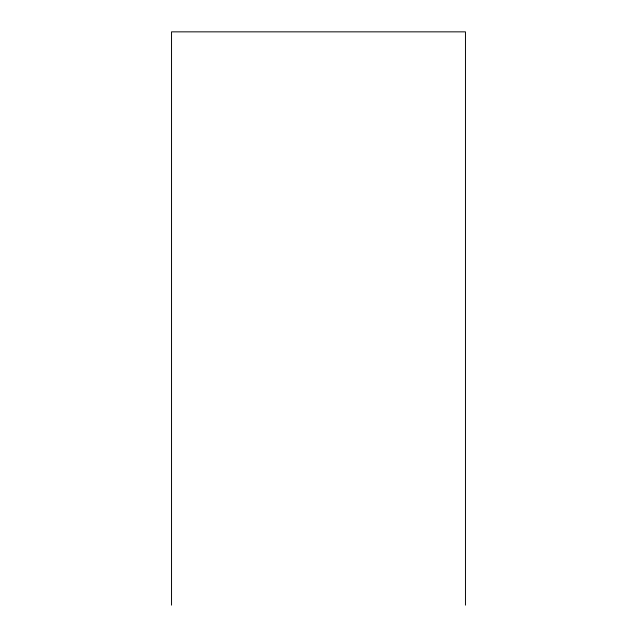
<?xml version="1.0" encoding="UTF-8"?>
<svg xmlns="http://www.w3.org/2000/svg" width="637" height="637" viewBox="0 0 637 637"><rect width="100%" height="100%" fill="white"/><g stroke="black" fill="none" stroke-linecap="round" stroke-linejoin="round"><path stroke-width="0.96" d="M465.464 605.15L465.464 31.85L171.536 31.85L171.536 605.15"/></g></svg>
